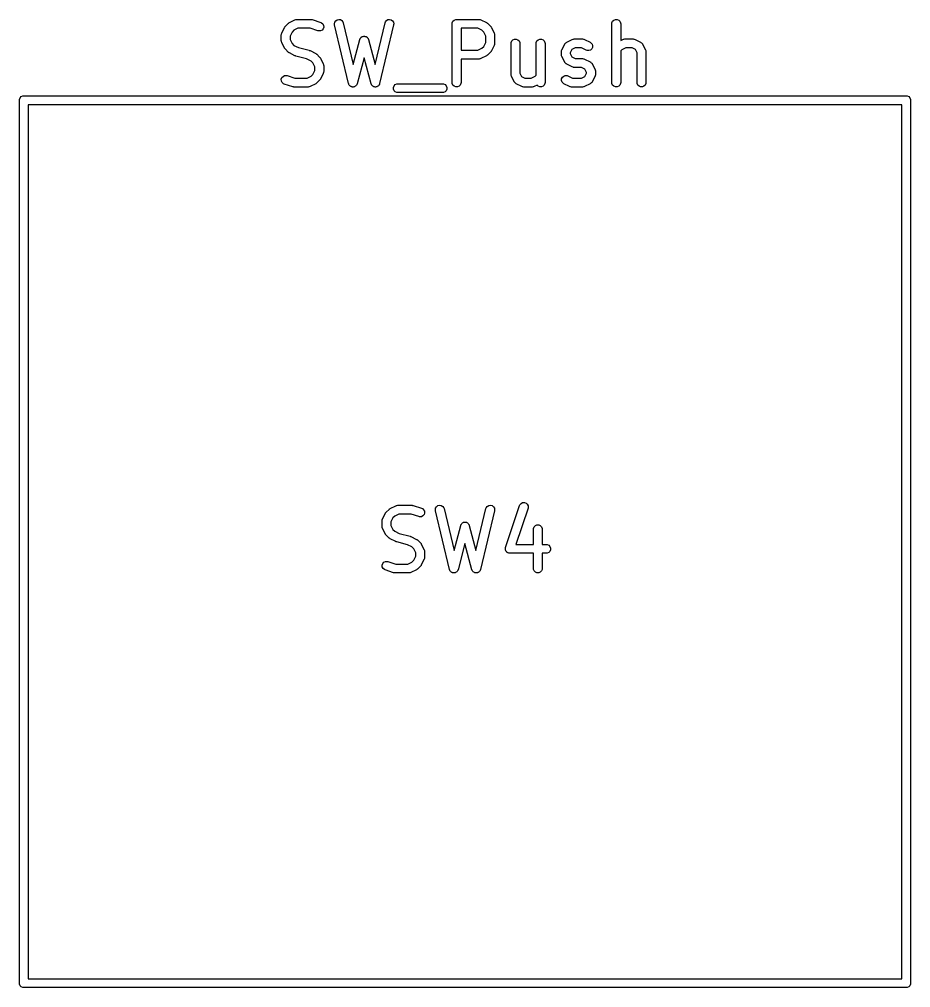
# Model space of a CAD drawing. Header units: millimetres. Extents: x 73 to 176, y -160 to -92.
# Drawn here: x 91.57 to 106.72, y -157.92 to -141.47 of the extents above; entities that cross this region are included whole.
import ezdxf

# ---------------------------------------------------------------- set-up
doc = ezdxf.new("R2010")
doc.units = ezdxf.units.MM
doc.layers.add('F.Fab', color=9, linetype='CONTINUOUS', true_color=0xafafaf)

msp = doc.modelspace()

# ---------------------------------------------------------------- linework, layer by layer
at = {"layer": 'F.Fab', "linetype": 'CONTINUOUS'}
for p, q in [((96.253316, -141.473737), (96.267047, -141.468482)), ((96.267047, -141.468482), (96.269736, -141.46829)), ((96.269736, -141.46829), (96.272225, -141.46726)), ((96.272225, -141.46726), (96.286857, -141.465819)), ((96.286857, -141.465819), (96.524952, -141.465819)), ((96.524952, -141.465819), (96.532357, -141.466548)), ((96.532357, -141.466548), (96.534332, -141.466408)), ((96.534332, -141.466408), (96.536929, -141.466998)), ((96.536929, -141.466998), (96.539584, -141.46726)), ((96.539584, -141.46726), (96.541415, -141.468018)), ((96.541415, -141.468018), (96.548669, -141.469668)), ((96.548669, -141.469668), (96.691526, -141.517287)), ((96.969871, -141.472649), (96.998339, -141.465871)), ((96.998339, -141.465871), (97.027234, -141.470504)), ((97.027234, -141.470504), (97.052156, -141.48584)), ((97.807273, -141.48584), (97.832195, -141.470504)), ((97.832195, -141.470504), (97.86109, -141.465871)), ((97.86109, -141.465871), (97.889558, -141.47265)), ((98.959475, -141.478459), (98.986511, -141.46726)), ((98.986511, -141.46726), (99.001143, -141.465819)), ((99.001143, -141.465819), (99.382095, -141.465819)), ((99.382095, -141.465819), (99.396727, -141.46726)), ((99.396727, -141.46726), (99.399216, -141.468291)), ((99.399216, -141.468291), (99.401904, -141.468482)), ((99.401904, -141.468482), (99.415636, -141.473737)), ((101.673761, -141.478459), (101.700797, -141.46726)), ((101.700797, -141.46726), (101.730061, -141.46726)), ((101.730061, -141.46726), (101.757097, -141.478459)), ((96.029299, -141.697754), (96.076918, -141.602516)), ((96.076918, -141.602516), (96.080882, -141.596216)), ((96.080882, -141.596216), (96.08164, -141.594389)), ((96.08164, -141.594389), (96.083328, -141.592332)), ((96.083328, -141.592332), (96.08475, -141.590073)), ((96.08475, -141.590073), (96.086248, -141.588773)), ((96.086248, -141.588773), (96.090967, -141.583024)), ((96.090967, -141.583024), (96.138586, -141.535405)), ((96.138586, -141.535405), (96.144335, -141.530686)), ((96.144335, -141.530686), (96.145635, -141.529188)), ((96.145635, -141.529188), (96.147894, -141.527766)), ((96.147894, -141.527766), (96.149951, -141.526078)), ((96.149951, -141.526078), (96.151778, -141.52532)), ((96.151778, -141.52532), (96.158078, -141.521356)), ((96.158078, -141.521356), (96.253316, -141.473737)), ((96.304562, -141.615819), (96.236046, -141.650077)), ((96.512782, -141.615819), (96.304562, -141.615819)), ((96.644091, -141.659589), (96.512782, -141.615819)), ((96.691526, -141.517287), (96.704951, -141.523281)), ((96.704951, -141.523281), (96.727058, -141.542455)), ((96.732966, -141.62558), (96.713792, -141.647688)), ((96.727058, -141.542455), (96.740145, -141.568628)), ((96.74222, -141.597818), (96.732966, -141.62558)), ((96.740145, -141.568628), (96.74222, -141.597818)), ((96.926195, -141.543623), (96.930828, -141.514728)), ((96.928183, -141.558191), (96.926195, -141.543623)), ((97.166278, -142.558191), (96.928183, -141.558191)), ((96.930828, -141.514728), (96.946164, -141.489806)), ((96.946164, -141.489806), (96.969871, -141.472649)), ((97.052156, -141.48584), (97.069313, -141.509547)), ((97.069313, -141.509547), (97.074103, -141.523447)), ((97.074103, -141.523447), (97.243354, -142.234303)), ((97.616073, -142.234303), (97.785326, -141.523448)), ((97.931246, -141.558191), (97.69315, -142.558191)), ((97.785326, -141.523448), (97.790116, -141.509547)), ((97.790116, -141.509547), (97.807273, -141.48584)), ((97.889558, -141.47265), (97.913265, -141.489806)), ((97.913265, -141.489806), (97.928601, -141.514728)), ((97.928601, -141.514728), (97.933234, -141.543623)), ((97.933234, -141.543623), (97.931246, -141.558191)), ((98.926143, -141.540819), (98.927584, -141.526187)), ((98.926143, -142.540819), (98.926143, -141.540819)), ((98.927584, -141.526187), (98.938783, -141.499151)), ((98.938783, -141.499151), (98.959475, -141.478459)), ((99.36439, -141.615819), (99.076143, -141.615819)), ((99.076143, -141.615819), (99.076143, -141.989628)), ((99.432906, -141.650077), (99.36439, -141.615819)), ((99.415636, -141.473737), (99.510874, -141.521356)), ((99.510874, -141.521356), (99.517173, -141.52532)), ((99.517173, -141.52532), (99.519001, -141.526078)), ((99.519001, -141.526078), (99.521057, -141.527766)), ((99.521057, -141.527766), (99.523317, -141.529188)), ((99.523317, -141.529188), (99.524616, -141.530686)), ((99.524616, -141.530686), (99.530366, -141.535405)), ((99.530366, -141.535405), (99.577985, -141.583024)), ((99.577985, -141.583024), (99.582703, -141.588773)), ((99.582703, -141.588773), (99.584202, -141.590073)), ((99.584202, -141.590073), (99.585623, -141.592332)), ((99.585623, -141.592332), (99.587312, -141.594389)), ((99.587312, -141.594389), (99.588069, -141.596216)), ((99.588069, -141.596216), (99.592034, -141.602516)), ((99.592034, -141.602516), (99.639653, -141.697754)), ((101.640429, -141.540819), (101.64187, -141.526187)), ((101.640429, -142.540819), (101.640429, -141.540819)), ((101.64187, -141.526187), (101.653069, -141.499151)), ((101.653069, -141.499151), (101.673761, -141.478459)), ((101.757097, -141.478459), (101.777789, -141.499151)), ((101.777789, -141.499151), (101.788988, -141.526187)), ((101.788988, -141.526187), (101.790429, -141.540819)), ((101.790429, -141.540819), (101.790429, -141.824228)), ((96.021381, -141.731295), (96.022822, -141.716663)), ((96.021381, -141.826533), (96.021381, -141.731295)), ((96.022822, -141.716663), (96.023853, -141.714173)), ((96.023853, -141.714173), (96.024044, -141.711486)), ((96.024044, -141.711486), (96.029299, -141.697754)), ((96.205639, -141.680484), (96.171381, -141.749)), ((96.171381, -141.749), (96.171381, -141.808828)), ((96.236046, -141.650077), (96.205639, -141.680484)), ((96.658428, -141.662849), (96.644091, -141.659589)), ((96.687618, -141.660774), (96.658428, -141.662849)), ((96.713792, -141.647688), (96.687618, -141.660774)), ((97.359712, -141.80063), (97.362409, -141.793441)), ((97.362409, -141.793441), (97.368426, -141.78558)), ((97.368426, -141.78558), (97.373385, -141.777015)), ((97.373385, -141.777015), (97.377242, -141.774062)), ((97.377242, -141.774062), (97.380196, -141.770204)), ((97.380196, -141.770204), (97.388763, -141.765243)), ((97.388763, -141.765243), (97.396623, -141.759228)), ((97.396623, -141.759228), (97.401315, -141.757976)), ((97.401315, -141.757976), (97.405521, -141.755542)), ((97.405521, -141.755542), (97.415338, -141.754237)), ((97.415338, -141.754237), (97.424899, -141.751688)), ((97.424899, -141.751688), (97.429711, -141.752327)), ((97.429711, -141.752327), (97.43453, -141.751687)), ((97.43453, -141.751687), (97.4441, -141.754239)), ((97.4441, -141.754239), (97.453907, -141.755542)), ((97.453907, -141.755542), (97.458108, -141.757974)), ((97.458108, -141.757974), (97.462805, -141.759227)), ((97.462805, -141.759227), (97.470667, -141.765245)), ((97.470667, -141.765245), (97.479232, -141.770204)), ((97.479232, -141.770204), (97.482184, -141.774061)), ((97.482184, -141.774061), (97.486043, -141.777015)), ((97.486043, -141.777015), (97.491004, -141.785583)), ((97.491004, -141.785583), (97.497019, -141.793442)), ((97.497019, -141.793442), (97.499713, -141.800626)), ((99.463313, -141.680484), (99.432906, -141.650077)), ((99.497571, -141.749), (99.463313, -141.680484)), ((99.497571, -141.856447), (99.497571, -141.749)), ((99.639653, -141.697754), (99.644908, -141.711485)), ((99.644908, -141.711485), (99.645099, -141.714174)), ((99.645099, -141.714174), (99.64613, -141.716663)), ((99.64613, -141.716663), (99.647571, -141.731295)), ((99.647571, -141.731295), (99.647571, -141.874152)), ((100.986511, -141.800593), (101.001143, -141.799152)), ((101.001143, -141.799152), (101.144, -141.799152)), ((101.144, -141.799152), (101.158632, -141.800593)), ((101.843654, -141.800593), (101.858286, -141.799152)), ((101.858286, -141.799152), (102.001143, -141.799152)), ((102.001143, -141.799152), (102.015775, -141.800593)), ((96.022822, -141.841165), (96.021381, -141.826533)), ((96.023853, -141.843654), (96.022822, -141.841165)), ((96.024044, -141.846342), (96.023853, -141.843654)), ((96.029299, -141.860074), (96.024044, -141.846342)), ((96.076918, -141.955312), (96.029299, -141.860074)), ((96.080882, -141.961611), (96.076918, -141.955312)), ((96.08164, -141.963439), (96.080882, -141.961611)), ((96.083328, -141.965495), (96.08164, -141.963439)), ((96.171381, -141.808828), (96.205639, -141.877344)), ((96.205639, -141.877344), (96.236046, -141.907751)), ((96.236046, -141.907751), (96.313033, -141.946244)), ((96.313033, -141.946244), (96.495523, -141.991867)), ((97.243354, -142.234303), (97.357246, -141.807208)), ((97.357246, -141.807208), (97.358531, -141.803779)), ((97.358531, -141.803779), (97.358723, -141.80234)), ((97.358723, -141.80234), (97.359712, -141.80063)), ((97.499713, -141.800626), (97.500705, -141.802339)), ((97.500705, -141.802339), (97.500896, -141.80378)), ((97.500896, -141.80378), (97.502182, -141.807208)), ((97.502182, -141.807208), (97.616073, -142.234303)), ((99.36439, -141.989628), (99.432906, -141.95537)), ((99.432906, -141.95537), (99.463313, -141.924963)), ((99.463313, -141.924963), (99.497571, -141.856447)), ((99.639653, -141.907693), (99.592034, -142.002931)), ((99.644908, -141.893962), (99.639653, -141.907693)), ((99.645099, -141.891272), (99.644908, -141.893962)), ((99.64613, -141.888784), (99.645099, -141.891272)), ((99.647571, -141.874152), (99.64613, -141.888784)), ((99.926143, -141.874152), (99.927584, -141.85952)), ((99.926143, -142.397961), (99.926143, -141.874152)), ((99.927584, -141.85952), (99.938783, -141.832484)), ((99.938783, -141.832484), (99.959475, -141.811792)), ((99.959475, -141.811792), (99.986511, -141.800593)), ((99.986511, -141.800593), (100.015775, -141.800593)), ((100.015775, -141.800593), (100.042811, -141.811792)), ((100.042811, -141.811792), (100.063503, -141.832484)), ((100.063503, -141.832484), (100.074702, -141.85952)), ((100.074702, -141.85952), (100.076143, -141.874152)), ((100.076143, -141.874152), (100.076143, -142.380256)), ((100.354714, -141.874152), (100.356155, -141.85952)), ((100.354714, -142.414514), (100.354714, -141.874152)), ((100.356155, -141.85952), (100.367354, -141.832484)), ((100.367354, -141.832484), (100.388046, -141.811792)), ((100.388046, -141.811792), (100.415082, -141.800593)), ((100.415082, -141.800593), (100.444346, -141.800593)), ((100.444346, -141.800593), (100.471382, -141.811792)), ((100.471382, -141.811792), (100.492074, -141.832484)), ((100.492074, -141.832484), (100.503273, -141.85952)), ((100.503273, -141.85952), (100.504714, -141.874152)), ((100.504714, -141.874152), (100.504714, -142.540819)), ((100.791204, -141.983468), (100.838823, -141.88823)), ((100.838823, -141.88823), (100.840363, -141.885782)), ((100.840363, -141.885782), (100.840748, -141.884629)), ((100.840748, -141.884629), (100.841993, -141.883192)), ((100.841993, -141.883192), (100.846655, -141.875787)), ((100.846655, -141.875787), (100.853759, -141.869625)), ((100.853759, -141.869625), (100.859921, -141.862521)), ((100.859921, -141.862521), (100.867326, -141.857859)), ((100.867326, -141.857859), (100.868763, -141.856614)), ((100.868763, -141.856614), (100.869916, -141.856229)), ((100.869916, -141.856229), (100.872364, -141.854689)), ((100.872364, -141.854689), (100.967602, -141.80707)), ((101.018848, -141.949152), (100.961806, -141.977672)), ((100.967602, -141.80707), (100.981333, -141.801815)), ((100.981333, -141.801815), (100.984022, -141.801623)), ((100.984022, -141.801623), (100.986511, -141.800593)), ((101.126295, -141.949152), (101.018848, -141.949152)), ((101.205697, -141.988853), (101.126295, -141.949152)), ((101.158632, -141.800593), (101.161121, -141.801624)), ((101.161121, -141.801624), (101.163809, -141.801815)), ((101.163809, -141.801815), (101.177541, -141.80707)), ((101.177541, -141.80707), (101.272779, -141.854689)), ((101.272779, -141.854689), (101.285222, -141.862521)), ((101.285222, -141.862521), (101.304395, -141.884629)), ((101.311575, -141.94158), (101.298487, -141.967755)), ((101.304395, -141.884629), (101.313649, -141.91239)), ((101.313649, -141.91239), (101.311575, -141.94158)), ((101.790429, -141.824228), (101.824745, -141.80707)), ((101.875991, -141.949152), (101.807475, -141.98341)), ((101.824745, -141.80707), (101.838476, -141.801815)), ((101.838476, -141.801815), (101.841165, -141.801623)), ((101.841165, -141.801623), (101.843654, -141.800593)), ((101.983438, -141.949152), (101.875991, -141.949152)), ((102.040479, -141.977672), (101.983438, -141.949152)), ((102.015775, -141.800593), (102.018264, -141.801624)), ((102.018264, -141.801624), (102.020952, -141.801815)), ((102.020952, -141.801815), (102.034684, -141.80707)), ((102.034684, -141.80707), (102.129922, -141.854689)), ((102.129922, -141.854689), (102.132369, -141.856229)), ((102.132369, -141.856229), (102.133523, -141.856614)), ((102.133523, -141.856614), (102.134959, -141.857859)), ((102.134959, -141.857859), (102.142365, -141.862521)), ((102.142365, -141.862521), (102.148526, -141.869625)), ((102.148526, -141.869625), (102.155631, -141.875787)), ((102.155631, -141.875787), (102.160292, -141.883192)), ((102.160292, -141.883192), (102.161538, -141.884629)), ((102.161538, -141.884629), (102.161922, -141.885782)), ((102.161922, -141.885782), (102.163463, -141.88823)), ((102.163463, -141.88823), (102.211082, -141.983468)), ((96.08475, -141.967755), (96.083328, -141.965495)), ((96.086248, -141.969054), (96.08475, -141.967755)), ((96.090967, -141.974804), (96.086248, -141.969054)), ((96.138586, -142.022423), (96.090967, -141.974804)), ((96.144335, -142.027141), (96.138586, -142.022423)), ((96.145635, -142.02864), (96.144335, -142.027141)), ((96.147894, -142.030061), (96.145635, -142.02864)), ((96.149951, -142.03175), (96.147894, -142.030061)), ((96.151778, -142.032507), (96.149951, -142.03175)), ((96.158078, -142.036472), (96.151778, -142.032507)), ((96.253316, -142.084091), (96.158078, -142.036472)), ((96.254385, -142.0845), (96.253316, -142.084091)), ((96.254821, -142.084823), (96.254385, -142.0845)), ((96.260957, -142.087015), (96.254821, -142.084823)), ((96.267047, -142.089346), (96.260957, -142.087015)), ((96.267587, -142.089384), (96.267047, -142.089346)), ((96.268667, -142.08977), (96.267587, -142.089384)), ((96.451157, -142.135392), (96.268667, -142.08977)), ((96.495523, -141.991867), (96.496602, -141.992252)), ((96.496602, -141.992252), (96.497142, -141.992291)), ((96.497142, -141.992291), (96.503223, -141.994618)), ((96.503223, -141.994618), (96.509369, -141.996814)), ((96.509369, -141.996814), (96.509804, -141.997136)), ((96.509804, -141.997136), (96.510874, -141.997546)), ((96.510874, -141.997546), (96.606112, -142.045165)), ((96.606112, -142.045165), (96.612411, -142.049129)), ((96.612411, -142.049129), (96.614239, -142.049887)), ((96.614239, -142.049887), (96.616295, -142.051575)), ((96.616295, -142.051575), (96.618555, -142.052997)), ((96.618555, -142.052997), (96.619854, -142.054495)), ((96.619854, -142.054495), (96.625604, -142.059214)), ((96.625604, -142.059214), (96.673223, -142.106833)), ((96.673223, -142.106833), (96.677941, -142.112582)), ((96.677941, -142.112582), (96.67944, -142.113882)), ((96.67944, -142.113882), (96.680861, -142.116141)), ((96.680861, -142.116141), (96.68255, -142.118198)), ((96.68255, -142.118198), (96.683307, -142.120025)), ((96.683307, -142.120025), (96.687272, -142.126325)), ((96.687272, -142.126325), (96.734891, -142.221563)), ((97.429713, -142.117613), (97.311706, -142.560144)), ((97.547722, -142.560144), (97.429713, -142.117613)), ((99.076143, -141.989628), (99.36439, -141.989628)), ((99.510874, -142.084091), (99.415636, -142.13171)), ((99.517173, -142.080126), (99.510874, -142.084091)), ((99.519001, -142.079369), (99.517173, -142.080126)), ((99.521057, -142.07768), (99.519001, -142.079369)), ((99.523317, -142.076259), (99.521057, -142.07768)), ((99.524616, -142.07476), (99.523317, -142.076259)), ((99.530366, -142.070042), (99.524616, -142.07476)), ((99.577985, -142.022423), (99.530366, -142.070042)), ((99.582703, -142.016673), (99.577985, -142.022423)), ((99.584202, -142.015374), (99.582703, -142.016673)), ((99.585623, -142.013114), (99.584202, -142.015374)), ((99.587312, -142.011058), (99.585623, -142.013114)), ((99.588069, -142.00923), (99.587312, -142.011058)), ((99.592034, -142.002931), (99.588069, -142.00923)), ((100.783286, -142.017009), (100.784727, -142.002377)), ((100.783286, -142.064628), (100.783286, -142.017009)), ((100.784727, -142.07926), (100.783286, -142.064628)), ((100.784727, -142.002377), (100.785758, -141.999887)), ((100.785758, -142.081749), (100.784727, -142.07926)), ((100.785758, -141.999887), (100.785949, -141.9972)), ((100.785949, -142.084437), (100.785758, -142.081749)), ((100.785949, -141.9972), (100.791204, -141.983468)), ((100.791204, -142.098169), (100.785949, -142.084437)), ((100.838823, -142.193407), (100.791204, -142.098169)), ((100.961806, -141.977672), (100.933286, -142.034714)), ((100.933286, -142.034714), (100.933286, -142.046923)), ((100.933286, -142.046923), (100.961806, -142.103964)), ((100.961806, -142.103964), (101.018848, -142.132485)), ((101.219428, -141.994108), (101.205697, -141.988853)), ((101.248618, -141.996182), (101.219428, -141.994108)), ((101.27638, -141.986928), (101.248618, -141.996182)), ((101.298487, -141.967755), (101.27638, -141.986928)), ((101.807475, -141.98341), (101.790429, -142.000456)), ((101.790429, -142.000456), (101.790429, -142.540819)), ((102.069, -142.034714), (102.040479, -141.977672)), ((102.069, -142.540819), (102.069, -142.034714)), ((102.211082, -141.983468), (102.216337, -141.997199)), ((102.216337, -141.997199), (102.216528, -141.999888)), ((102.216528, -141.999888), (102.217559, -142.002377)), ((102.217559, -142.002377), (102.219, -142.017009)), ((102.219, -142.017009), (102.219, -142.540819)), ((96.528144, -142.173886), (96.451157, -142.135392)), ((96.558551, -142.204293), (96.528144, -142.173886)), ((96.592809, -142.272809), (96.558551, -142.204293)), ((96.592809, -142.332637), (96.592809, -142.272809)), ((96.734891, -142.221563), (96.740146, -142.235294)), ((96.740146, -142.235294), (96.740337, -142.237983)), ((96.740337, -142.237983), (96.741368, -142.240472)), ((96.741368, -142.240472), (96.742809, -142.255104)), ((96.742809, -142.255104), (96.742809, -142.350342)), ((99.382095, -142.139628), (99.076143, -142.139628)), ((99.076143, -142.139628), (99.076143, -142.540819)), ((99.396727, -142.138187), (99.382095, -142.139628)), ((99.399216, -142.137155), (99.396727, -142.138187)), ((99.401904, -142.136965), (99.399216, -142.137155)), ((99.415636, -142.13171), (99.401904, -142.136965)), ((100.840363, -142.195854), (100.838823, -142.193407)), ((100.840748, -142.197008), (100.840363, -142.195854)), ((100.841993, -142.198444), (100.840748, -142.197008)), ((100.846655, -142.20585), (100.841993, -142.198444)), ((100.853759, -142.212011), (100.846655, -142.20585)), ((100.859921, -142.219116), (100.853759, -142.212011)), ((100.867326, -142.223777), (100.859921, -142.219116)), ((100.868763, -142.225023), (100.867326, -142.223777)), ((100.869916, -142.225407), (100.868763, -142.225023)), ((100.872364, -142.226948), (100.869916, -142.225407)), ((100.967602, -142.274567), (100.872364, -142.226948)), ((100.981333, -142.279822), (100.967602, -142.274567)), ((100.984022, -142.280013), (100.981333, -142.279822)), ((100.986511, -142.281044), (100.984022, -142.280013)), ((101.001143, -142.282485), (100.986511, -142.281044)), ((101.126295, -142.282485), (101.001143, -142.282485)), ((101.018848, -142.132485), (101.144, -142.132485)), ((101.183336, -142.311005), (101.126295, -142.282485)), ((101.144, -142.132485), (101.158632, -142.133926)), ((101.158632, -142.133926), (101.161121, -142.134957)), ((101.161121, -142.134957), (101.163809, -142.135148)), ((101.163809, -142.135148), (101.177541, -142.140403)), ((101.177541, -142.140403), (101.272779, -142.188022)), ((101.272779, -142.188022), (101.275226, -142.189562)), ((101.275226, -142.189562), (101.27638, -142.189947)), ((101.27638, -142.189947), (101.277816, -142.191192)), ((101.277816, -142.191192), (101.285222, -142.195854)), ((101.285222, -142.195854), (101.291383, -142.202958)), ((101.291383, -142.202958), (101.298488, -142.20912)), ((101.298488, -142.20912), (101.303149, -142.216525)), ((101.303149, -142.216525), (101.304395, -142.217962)), ((101.304395, -142.217962), (101.304779, -142.219115)), ((101.304779, -142.219115), (101.30632, -142.221563)), ((101.30632, -142.221563), (101.353939, -142.316801)), ((96.02197, -142.48382), (96.031224, -142.456057)), ((96.031224, -142.456057), (96.050398, -142.43395)), ((96.050398, -142.43395), (96.076571, -142.420864)), ((96.076571, -142.420864), (96.105761, -142.418789)), ((96.105761, -142.418789), (96.120098, -142.422049)), ((96.120098, -142.422049), (96.251408, -142.465819)), ((96.459628, -142.465819), (96.528143, -142.431561)), ((96.528143, -142.431561), (96.55855, -142.401153)), ((96.55855, -142.401153), (96.592809, -142.332637)), ((96.734891, -142.383883), (96.687272, -142.479121)), ((96.740146, -142.370152), (96.734891, -142.383883)), ((96.740337, -142.367462), (96.740146, -142.370152)), ((96.741368, -142.364974), (96.740337, -142.367462)), ((96.742809, -142.350342), (96.741368, -142.364974)), ((99.927584, -142.412593), (99.926143, -142.397961)), ((99.928615, -142.415082), (99.927584, -142.412593)), ((99.928806, -142.41777), (99.928615, -142.415082)), ((99.934061, -142.431502), (99.928806, -142.41777)), ((99.98168, -142.526741), (99.934061, -142.431502)), ((100.076143, -142.380256), (100.104663, -142.437298)), ((100.104663, -142.437298), (100.161705, -142.465819)), ((100.269152, -142.465819), (100.337667, -142.431561)), ((100.337667, -142.431561), (100.354714, -142.414514)), ((100.785949, -142.473391), (100.799036, -142.447216)), ((100.799036, -142.447216), (100.821144, -142.428043)), ((100.821144, -142.428043), (100.848905, -142.418789)), ((100.848905, -142.418789), (100.878095, -142.420863)), ((100.878095, -142.420863), (100.891827, -142.426118)), ((100.891827, -142.426118), (100.971229, -142.465819)), ((101.126295, -142.465819), (101.183336, -142.437298)), ((101.211857, -142.368047), (101.183336, -142.311005)), ((101.183336, -142.437298), (101.211857, -142.380256)), ((101.211857, -142.380256), (101.211857, -142.368047)), ((101.353939, -142.431502), (101.30632, -142.526741)), ((101.353939, -142.316801), (101.359194, -142.330532)), ((101.359194, -142.41777), (101.353939, -142.431502)), ((101.359194, -142.330532), (101.359385, -142.333221)), ((101.359384, -142.415082), (101.359194, -142.41777)), ((101.360416, -142.412593), (101.359384, -142.415082)), ((101.359385, -142.333221), (101.360416, -142.33571)), ((101.360416, -142.33571), (101.361857, -142.350342)), ((101.361857, -142.397961), (101.360416, -142.412593)), ((101.361857, -142.350342), (101.361857, -142.397961)), ((96.024045, -142.51301), (96.02197, -142.48382)), ((96.037131, -142.539183), (96.024045, -142.51301)), ((96.059238, -142.558357), (96.037131, -142.539183)), ((96.072664, -142.564351), (96.059238, -142.558357)), ((96.21552, -142.61197), (96.072664, -142.564351)), ((96.222775, -142.613619), (96.21552, -142.61197)), ((96.224606, -142.614378), (96.222775, -142.613619)), ((96.227259, -142.614639), (96.224606, -142.614378)), ((96.229857, -142.61523), (96.227259, -142.614639)), ((96.231831, -142.615089), (96.229857, -142.61523)), ((96.239238, -142.615819), (96.231831, -142.615089)), ((96.477333, -142.615819), (96.239238, -142.615819)), ((96.251408, -142.465819), (96.459628, -142.465819)), ((96.491965, -142.614378), (96.477333, -142.615819)), ((96.494454, -142.613346), (96.491965, -142.614378)), ((96.497142, -142.613156), (96.494454, -142.613346)), ((96.510874, -142.607901), (96.497142, -142.613156)), ((96.606112, -142.560282), (96.510874, -142.607901)), ((96.612411, -142.556317), (96.606112, -142.560282)), ((96.614239, -142.55556), (96.612411, -142.556317)), ((96.616295, -142.553872), (96.614239, -142.55556)), ((96.618555, -142.55245), (96.616295, -142.553872)), ((96.619855, -142.55095), (96.618555, -142.55245)), ((96.625605, -142.546232), (96.619855, -142.55095)), ((96.673223, -142.498613), (96.625605, -142.546232)), ((96.677941, -142.492863), (96.673223, -142.498613)), ((96.67944, -142.491564), (96.677941, -142.492863)), ((96.680861, -142.489305), (96.67944, -142.491564)), ((96.682551, -142.487247), (96.680861, -142.489305)), ((96.683308, -142.485417), (96.682551, -142.487247)), ((96.687272, -142.479121), (96.683308, -142.485417)), ((97.168007, -142.56321), (97.166278, -142.558191)), ((97.168247, -142.565012), (97.168007, -142.56321)), ((97.169189, -142.56664), (97.168247, -142.565012)), ((97.171068, -142.572091), (97.169189, -142.56664)), ((97.177454, -142.580915), (97.171068, -142.572091)), ((97.182909, -142.590337), (97.177454, -142.580915)), ((97.185966, -142.592677), (97.182909, -142.590337)), ((97.188225, -142.595798), (97.185966, -142.592677)), ((97.1975, -142.601505), (97.188225, -142.595798)), ((97.206147, -142.608124), (97.1975, -142.601505)), ((97.209867, -142.609116), (97.206147, -142.608124)), ((97.213147, -142.611134), (97.209867, -142.609116)), ((97.223901, -142.612858), (97.213147, -142.611134)), ((97.234423, -142.615664), (97.223901, -142.612858)), ((97.238238, -142.615157), (97.234423, -142.615664)), ((97.242042, -142.615767), (97.238238, -142.615157)), ((97.25264, -142.613243), (97.242042, -142.615767)), ((97.263431, -142.61181), (97.25264, -142.613243)), ((97.266762, -142.609881), (97.263431, -142.61181)), ((97.27051, -142.608989), (97.266762, -142.609881)), ((97.279334, -142.602602), (97.27051, -142.608989)), ((97.288756, -142.597148), (97.279334, -142.602602)), ((97.291096, -142.59409), (97.288756, -142.597148)), ((97.294217, -142.591832), (97.291096, -142.59409)), ((97.299924, -142.582556), (97.294217, -142.591832)), ((97.306543, -142.57391), (97.299924, -142.582556)), ((97.308568, -142.56851), (97.306543, -142.57391)), ((97.309553, -142.56691), (97.308568, -142.56851)), ((97.30984, -142.565118), (97.309553, -142.56691)), ((97.311706, -142.560144), (97.30984, -142.565118)), ((97.549587, -142.565119), (97.547722, -142.560144)), ((97.549875, -142.56691), (97.549587, -142.565119)), ((97.550859, -142.568509), (97.549875, -142.56691)), ((97.552885, -142.573911), (97.550859, -142.568509)), ((97.559505, -142.582559), (97.552885, -142.573911)), ((97.565211, -142.591832), (97.559505, -142.582559)), ((97.568331, -142.59409), (97.565211, -142.591832)), ((97.570672, -142.597148), (97.568331, -142.59409)), ((97.580093, -142.602602), (97.570672, -142.597148)), ((97.588918, -142.608989), (97.580093, -142.602602)), ((97.592665, -142.609881), (97.588918, -142.608989)), ((97.595997, -142.61181), (97.592665, -142.609881)), ((97.60679, -142.613244), (97.595997, -142.61181)), ((97.617386, -142.615767), (97.60679, -142.613244)), ((97.621187, -142.615157), (97.617386, -142.615767)), ((97.625006, -142.615665), (97.621187, -142.615157)), ((97.635537, -142.612856), (97.625006, -142.615665)), ((97.646281, -142.611134), (97.635537, -142.612856)), ((97.649557, -142.609118), (97.646281, -142.611134)), ((97.653281, -142.608125), (97.649557, -142.609118)), ((97.661931, -142.601503), (97.653281, -142.608125)), ((97.671203, -142.595798), (97.661931, -142.601503)), ((97.673461, -142.592677), (97.671203, -142.595798)), ((97.676519, -142.590337), (97.673461, -142.592677)), ((97.681974, -142.580914), (97.676519, -142.590337)), ((97.68836, -142.572091), (97.681974, -142.580914)), ((97.690237, -142.566642), (97.68836, -142.572091)), ((97.691181, -142.565013), (97.690237, -142.566642)), ((97.69142, -142.563209), (97.691181, -142.565013)), ((97.69315, -142.558191), (97.69142, -142.563209)), ((97.927584, -142.621425), (97.938783, -142.594389)), ((97.927584, -142.650689), (97.927584, -142.621425)), ((97.938783, -142.594389), (97.959475, -142.573697)), ((97.959475, -142.573697), (97.986511, -142.562498)), ((97.986511, -142.562498), (98.001143, -142.561057)), ((98.001143, -142.561057), (98.763047, -142.561057)), ((98.763047, -142.561057), (98.777679, -142.562498)), ((98.777679, -142.562498), (98.804715, -142.573697)), ((98.804715, -142.573697), (98.825407, -142.594389)), ((98.825407, -142.594389), (98.836606, -142.621425)), ((98.836606, -142.621425), (98.836606, -142.650689)), ((98.927584, -142.555451), (98.926143, -142.540819)), ((98.938783, -142.582487), (98.927584, -142.555451)), ((98.959475, -142.603179), (98.938783, -142.582487)), ((98.986511, -142.614378), (98.959475, -142.603179)), ((99.015775, -142.614378), (98.986511, -142.614378)), ((99.042811, -142.603179), (99.015775, -142.614378)), ((99.063503, -142.582487), (99.042811, -142.603179)), ((99.074702, -142.555451), (99.063503, -142.582487)), ((99.076143, -142.540819), (99.074702, -142.555451)), ((99.98322, -142.529187), (99.98168, -142.526741)), ((99.983605, -142.530342), (99.98322, -142.529187)), ((99.984851, -142.531779), (99.983605, -142.530342)), ((99.989512, -142.539183), (99.984851, -142.531779)), ((99.996614, -142.545342), (99.989512, -142.539183)), ((100.002778, -142.55245), (99.996614, -142.545342)), ((100.010183, -142.557111), (100.002778, -142.55245)), ((100.01162, -142.558357), (100.010183, -142.557111)), ((100.012773, -142.558741), (100.01162, -142.558357)), ((100.015221, -142.560282), (100.012773, -142.558741)), ((100.110459, -142.607901), (100.015221, -142.560282)), ((100.12419, -142.613156), (100.110459, -142.607901)), ((100.126879, -142.613347), (100.12419, -142.613156)), ((100.129368, -142.614378), (100.126879, -142.613347)), ((100.144, -142.615819), (100.129368, -142.614378)), ((100.286857, -142.615819), (100.144, -142.615819)), ((100.161705, -142.465819), (100.269152, -142.465819)), ((100.301489, -142.614378), (100.286857, -142.615819)), ((100.303978, -142.613346), (100.301489, -142.614378)), ((100.306666, -142.613156), (100.303978, -142.613346)), ((100.320398, -142.607901), (100.306666, -142.613156)), ((100.368644, -142.583777), (100.320398, -142.607901)), ((100.388046, -142.603179), (100.368644, -142.583777)), ((100.415082, -142.614378), (100.388046, -142.603179)), ((100.444346, -142.614378), (100.415082, -142.614378)), ((100.471382, -142.603179), (100.444346, -142.614378)), ((100.492074, -142.582487), (100.471382, -142.603179)), ((100.503273, -142.555451), (100.492074, -142.582487)), ((100.504714, -142.540819), (100.503273, -142.555451)), ((100.783875, -142.502581), (100.785949, -142.473391)), ((100.793129, -142.530342), (100.783875, -142.502581)), ((100.812302, -142.55245), (100.793129, -142.530342)), ((100.824745, -142.560282), (100.812302, -142.55245)), ((100.919983, -142.607901), (100.824745, -142.560282)), ((100.933714, -142.613156), (100.919983, -142.607901)), ((100.936403, -142.613347), (100.933714, -142.613156)), ((100.938892, -142.614378), (100.936403, -142.613347)), ((100.953524, -142.615819), (100.938892, -142.614378)), ((101.144, -142.615819), (100.953524, -142.615819)), ((100.971229, -142.465819), (101.126295, -142.465819)), ((101.158632, -142.614378), (101.144, -142.615819)), ((101.161121, -142.613346), (101.158632, -142.614378)), ((101.163809, -142.613156), (101.161121, -142.613346)), ((101.177541, -142.607901), (101.163809, -142.613156)), ((101.272779, -142.560282), (101.177541, -142.607901)), ((101.275226, -142.558741), (101.272779, -142.560282)), ((101.27638, -142.558357), (101.275226, -142.558741)), ((101.277816, -142.557111), (101.27638, -142.558357)), ((101.285222, -142.55245), (101.277816, -142.557111)), ((101.291383, -142.545345), (101.285222, -142.55245)), ((101.298488, -142.539184), (101.291383, -142.545345)), ((101.303149, -142.531778), (101.298488, -142.539184)), ((101.304395, -142.530342), (101.303149, -142.531778)), ((101.304779, -142.529188), (101.304395, -142.530342)), ((101.30632, -142.526741), (101.304779, -142.529188)), ((101.64187, -142.555451), (101.640429, -142.540819)), ((101.653069, -142.582487), (101.64187, -142.555451)), ((101.673761, -142.603179), (101.653069, -142.582487)), ((101.700797, -142.614378), (101.673761, -142.603179)), ((101.730061, -142.614378), (101.700797, -142.614378)), ((101.757097, -142.603179), (101.730061, -142.614378)), ((101.777789, -142.582487), (101.757097, -142.603179)), ((101.788988, -142.555451), (101.777789, -142.582487)), ((101.790429, -142.540819), (101.788988, -142.555451)), ((102.070441, -142.555451), (102.069, -142.540819)), ((102.08164, -142.582487), (102.070441, -142.555451)), ((102.102332, -142.603179), (102.08164, -142.582487)), ((102.129368, -142.614378), (102.102332, -142.603179)), ((102.158632, -142.614378), (102.129368, -142.614378)), ((102.185668, -142.603179), (102.158632, -142.614378)), ((102.20636, -142.582487), (102.185668, -142.603179)), ((102.217559, -142.555451), (102.20636, -142.582487)), ((102.219, -142.540819), (102.217559, -142.555451)), ((91.58164, -142.799332), (91.602332, -142.77864)), ((91.602332, -142.77864), (91.629368, -142.767441)), ((91.629368, -142.767441), (91.644, -142.766)), ((91.644, -142.766), (106.644, -142.766)), ((97.938783, -142.677725), (97.927584, -142.650689)), ((97.959475, -142.698417), (97.938783, -142.677725)), ((97.986511, -142.709616), (97.959475, -142.698417)), ((98.001143, -142.711057), (97.986511, -142.709616)), ((98.763047, -142.711057), (98.001143, -142.711057)), ((98.777679, -142.709616), (98.763047, -142.711057)), ((98.804715, -142.698417), (98.777679, -142.709616)), ((98.825407, -142.677725), (98.804715, -142.698417)), ((98.836606, -142.650689), (98.825407, -142.677725)), ((106.644, -142.766), (106.658632, -142.767441)), ((106.658632, -142.767441), (106.685668, -142.77864)), ((106.685668, -142.77864), (106.70636, -142.799332)), ((91.569, -142.841), (91.570441, -142.826368)), ((91.569, -157.841), (91.569, -142.841)), ((91.570441, -142.826368), (91.58164, -142.799332)), ((91.719, -142.916), (91.719, -157.766)), ((106.569, -142.916), (91.719, -142.916)), ((106.569, -157.766), (106.569, -142.916)), ((106.70636, -142.799332), (106.717559, -142.826368)), ((106.717559, -142.826368), (106.719, -142.841)), ((106.719, -142.841), (106.719, -157.841)), ((100.078843, -149.711058), (100.098017, -149.688951)), ((100.098017, -149.688951), (100.12419, -149.675864)), ((100.12419, -149.675864), (100.15338, -149.673789)), ((100.15338, -149.673789), (100.181142, -149.683043)), ((100.181142, -149.683043), (100.20325, -149.702217)), ((97.743585, -149.952754), (97.791204, -149.857516)), ((97.791204, -149.857516), (97.795168, -149.851216)), ((97.795168, -149.851216), (97.795926, -149.849389)), ((97.795926, -149.849389), (97.797614, -149.847332)), ((97.797614, -149.847332), (97.799036, -149.845073)), ((97.799036, -149.845073), (97.800534, -149.843773)), ((97.800534, -149.843773), (97.805253, -149.838024)), ((97.805253, -149.838024), (97.852872, -149.790405)), ((97.852872, -149.790405), (97.858621, -149.785686)), ((97.858621, -149.785686), (97.859921, -149.784188)), ((97.859921, -149.784188), (97.86218, -149.782766)), ((97.86218, -149.782766), (97.864237, -149.781078)), ((97.864237, -149.781078), (97.866064, -149.78032)), ((97.866064, -149.78032), (97.872364, -149.776356)), ((97.872364, -149.776356), (97.967602, -149.728737)), ((97.967602, -149.728737), (97.981333, -149.723482)), ((97.981333, -149.723482), (97.984022, -149.72329)), ((97.984022, -149.72329), (97.986511, -149.72226)), ((97.986511, -149.72226), (98.001143, -149.720819)), ((98.001143, -149.720819), (98.239238, -149.720819)), ((98.239238, -149.720819), (98.246643, -149.721548)), ((98.246643, -149.721548), (98.248618, -149.721408)), ((98.248618, -149.721408), (98.251215, -149.721998)), ((98.251215, -149.721998), (98.25387, -149.72226)), ((98.25387, -149.72226), (98.255701, -149.723018)), ((98.255701, -149.723018), (98.262955, -149.724668)), ((98.262955, -149.724668), (98.405812, -149.772287)), ((98.405812, -149.772287), (98.419237, -149.778281)), ((98.419237, -149.778281), (98.441344, -149.797455)), ((98.441344, -149.797455), (98.454431, -149.823628)), ((98.456506, -149.852818), (98.447252, -149.88058)), ((98.454431, -149.823628), (98.456506, -149.852818)), ((98.640481, -149.798623), (98.645114, -149.769728)), ((98.642469, -149.813191), (98.640481, -149.798623)), ((98.880564, -150.813191), (98.642469, -149.813191)), ((98.645114, -149.769728), (98.66045, -149.744806)), ((98.66045, -149.744806), (98.684157, -149.727649)), ((98.684157, -149.727649), (98.712625, -149.720871)), ((98.712625, -149.720871), (98.74152, -149.725504)), ((98.74152, -149.725504), (98.766442, -149.74084)), ((98.766442, -149.74084), (98.783599, -149.764547)), ((98.783599, -149.764547), (98.788389, -149.778447)), ((98.788389, -149.778447), (98.95764, -150.489303)), ((99.330359, -150.489303), (99.499612, -149.778448)), ((99.645532, -149.813191), (99.407436, -150.813191)), ((99.499612, -149.778448), (99.504402, -149.764547)), ((99.504402, -149.764547), (99.521559, -149.74084)), ((99.521559, -149.74084), (99.546481, -149.725504)), ((99.546481, -149.725504), (99.575376, -149.720871)), ((99.575376, -149.720871), (99.603844, -149.72765)), ((99.603844, -149.72765), (99.627551, -149.744806)), ((99.627551, -149.744806), (99.642887, -149.769728)), ((99.642887, -149.769728), (99.64752, -149.798623)), ((99.64752, -149.798623), (99.645532, -149.813191)), ((99.834754, -150.438768), (100.072849, -149.724483)), ((100.215151, -149.771918), (100.009962, -150.387485)), ((100.072849, -149.724483), (100.078843, -149.711058)), ((100.20325, -149.702217), (100.216336, -149.728391)), ((100.218411, -149.757581), (100.215151, -149.771918)), ((100.216336, -149.728391), (100.218411, -149.757581)), ((97.735667, -149.986295), (97.737108, -149.971663)), ((97.735667, -150.081533), (97.735667, -149.986295)), ((97.737108, -149.971663), (97.738139, -149.969173)), ((97.738139, -149.969173), (97.73833, -149.966486)), ((97.73833, -149.966486), (97.743585, -149.952754)), ((97.919925, -149.935484), (97.885667, -150.004)), ((97.885667, -150.004), (97.885667, -150.063828)), ((97.950332, -149.905077), (97.919925, -149.935484)), ((98.018848, -149.870819), (97.950332, -149.905077)), ((98.227068, -149.870819), (98.018848, -149.870819)), ((98.358377, -149.914589), (98.227068, -149.870819)), ((98.372714, -149.917849), (98.358377, -149.914589)), ((98.401904, -149.915774), (98.372714, -149.917849)), ((98.428078, -149.902688), (98.401904, -149.915774)), ((98.447252, -149.88058), (98.428078, -149.902688)), ((99.091528, -150.029062), (99.094482, -150.025204)), ((99.094482, -150.025204), (99.103049, -150.020243)), ((99.103049, -150.020243), (99.110909, -150.014228)), ((99.110909, -150.014228), (99.115601, -150.012976)), ((99.115601, -150.012976), (99.119807, -150.010542)), ((99.119807, -150.010542), (99.129624, -150.009237)), ((99.129624, -150.009237), (99.139185, -150.006688)), ((99.139185, -150.006688), (99.143997, -150.007327)), ((99.143997, -150.007327), (99.148816, -150.006687)), ((99.148816, -150.006687), (99.158386, -150.009239)), ((99.158386, -150.009239), (99.168193, -150.010542)), ((99.168193, -150.010542), (99.172394, -150.012974)), ((99.172394, -150.012974), (99.177091, -150.014227)), ((99.177091, -150.014227), (99.184953, -150.020245)), ((99.184953, -150.020245), (99.193518, -150.025204)), ((99.193518, -150.025204), (99.19647, -150.029061)), ((97.737108, -150.096165), (97.735667, -150.081533)), ((97.738139, -150.098654), (97.737108, -150.096165)), ((97.73833, -150.101342), (97.738139, -150.098654)), ((97.743585, -150.115074), (97.73833, -150.101342)), ((97.791204, -150.210312), (97.743585, -150.115074)), ((97.885667, -150.063828), (97.919925, -150.132344)), ((97.919925, -150.132344), (97.950332, -150.162751)), ((97.950332, -150.162751), (98.027319, -150.201244)), ((98.95764, -150.489303), (99.071532, -150.062208)), ((99.071532, -150.062208), (99.072817, -150.058779)), ((99.072817, -150.058779), (99.073009, -150.05734)), ((99.073009, -150.05734), (99.073998, -150.05563)), ((99.073998, -150.05563), (99.076695, -150.048441)), ((99.076695, -150.048441), (99.082712, -150.04058)), ((99.082712, -150.04058), (99.087671, -150.032015)), ((99.087671, -150.032015), (99.091528, -150.029062)), ((99.19647, -150.029061), (99.200329, -150.032015)), ((99.200329, -150.032015), (99.20529, -150.040583)), ((99.20529, -150.040583), (99.211305, -150.048442)), ((99.211305, -150.048442), (99.213999, -150.055626)), ((99.213999, -150.055626), (99.214991, -150.057339)), ((99.214991, -150.057339), (99.215182, -150.05878)), ((99.215182, -150.05878), (99.216468, -150.062208)), ((99.216468, -150.062208), (99.330359, -150.489303)), ((100.307095, -150.129152), (100.308536, -150.11452)), ((100.307095, -150.387485), (100.307095, -150.129152)), ((100.308536, -150.11452), (100.319735, -150.087484)), ((100.319735, -150.087484), (100.340427, -150.066792)), ((100.340427, -150.066792), (100.367463, -150.055593)), ((100.367463, -150.055593), (100.396727, -150.055593)), ((100.396727, -150.055593), (100.423763, -150.066792)), ((100.423763, -150.066792), (100.444455, -150.087484)), ((100.444455, -150.087484), (100.455654, -150.11452)), ((100.455654, -150.11452), (100.457095, -150.129152)), ((100.457095, -150.129152), (100.457095, -150.387485)), ((97.795168, -150.216611), (97.791204, -150.210312)), ((97.795926, -150.218439), (97.795168, -150.216611)), ((97.797614, -150.220495), (97.795926, -150.218439)), ((97.799036, -150.222755), (97.797614, -150.220495)), ((97.800534, -150.224054), (97.799036, -150.222755)), ((97.805253, -150.229804), (97.800534, -150.224054)), ((97.852872, -150.277423), (97.805253, -150.229804)), ((97.858621, -150.282141), (97.852872, -150.277423)), ((97.859921, -150.28364), (97.858621, -150.282141)), ((97.86218, -150.285061), (97.859921, -150.28364)), ((97.864237, -150.28675), (97.86218, -150.285061)), ((97.866064, -150.287507), (97.864237, -150.28675)), ((97.872364, -150.291472), (97.866064, -150.287507)), ((97.967602, -150.339091), (97.872364, -150.291472)), ((97.968671, -150.3395), (97.967602, -150.339091)), ((97.969107, -150.339823), (97.968671, -150.3395)), ((97.975243, -150.342015), (97.969107, -150.339823)), ((97.981333, -150.344346), (97.975243, -150.342015)), ((97.981873, -150.344384), (97.981333, -150.344346)), ((97.982953, -150.34477), (97.981873, -150.344384)), ((98.165443, -150.390392), (97.982953, -150.34477)), ((98.027319, -150.201244), (98.209809, -150.246867)), ((98.209809, -150.246867), (98.210888, -150.247252)), ((98.210888, -150.247252), (98.211428, -150.247291)), ((98.211428, -150.247291), (98.217509, -150.249618)), ((98.217509, -150.249618), (98.223655, -150.251814)), ((98.223655, -150.251814), (98.22409, -150.252136)), ((98.22409, -150.252136), (98.22516, -150.252546)), ((98.22516, -150.252546), (98.320398, -150.300165)), ((98.320398, -150.300165), (98.326697, -150.304129)), ((98.326697, -150.304129), (98.328525, -150.304887)), ((98.328525, -150.304887), (98.330581, -150.306575)), ((98.330581, -150.306575), (98.332841, -150.307997)), ((98.332841, -150.307997), (98.33414, -150.309495)), ((98.33414, -150.309495), (98.33989, -150.314214)), ((98.33989, -150.314214), (98.387509, -150.361833)), ((98.24243, -150.428886), (98.165443, -150.390392)), ((98.272837, -150.459293), (98.24243, -150.428886)), ((98.307095, -150.527809), (98.272837, -150.459293)), ((98.387509, -150.361833), (98.392227, -150.367582)), ((98.392227, -150.367582), (98.393726, -150.368882)), ((98.393726, -150.368882), (98.395147, -150.371141)), ((98.395147, -150.371141), (98.396836, -150.373198)), ((98.396836, -150.373198), (98.397593, -150.375025)), ((98.397593, -150.375025), (98.401558, -150.381325)), ((98.401558, -150.381325), (98.449177, -150.476563)), ((98.449177, -150.476563), (98.454432, -150.490294)), ((98.454432, -150.490294), (98.454623, -150.492983)), ((98.454623, -150.492983), (98.455654, -150.495472)), ((98.455654, -150.495472), (98.457095, -150.510104)), ((98.457095, -150.510104), (98.457095, -150.605342)), ((99.143999, -150.372613), (99.025992, -150.815144)), ((99.262008, -150.815144), (99.143999, -150.372613)), ((99.831494, -150.453105), (99.832346, -150.449358)), ((99.832346, -150.46509), (99.831494, -150.453105)), ((99.832346, -150.447853), (99.833104, -150.446021)), ((99.832346, -150.449358), (99.832346, -150.447853)), ((99.832346, -150.477117), (99.832346, -150.46509)), ((99.833378, -150.479608), (99.832346, -150.477117)), ((99.833104, -150.446021), (99.834754, -150.438768)), ((99.833569, -150.482295), (99.833378, -150.479608)), ((99.838943, -150.493044), (99.833569, -150.482295)), ((99.843545, -150.504153), (99.838943, -150.493044)), ((99.84545, -150.506058), (99.843545, -150.504153)), ((99.846655, -150.508468), (99.84545, -150.506058)), ((99.855737, -150.516345), (99.846655, -150.508468)), ((99.864237, -150.524845), (99.855737, -150.516345)), ((100.009962, -150.387485), (100.307095, -150.387485)), ((100.457095, -150.387485), (100.524952, -150.387485)), ((100.524952, -150.387485), (100.539584, -150.388926)), ((100.539584, -150.388926), (100.56662, -150.400125)), ((100.56662, -150.400125), (100.587312, -150.420817)), ((100.587312, -150.504153), (100.56662, -150.524845)), ((100.587312, -150.420817), (100.598511, -150.447853)), ((100.598511, -150.477117), (100.587312, -150.504153)), ((100.598511, -150.447853), (100.598511, -150.477117)), ((97.764684, -150.68895), (97.790857, -150.675864)), ((97.790857, -150.675864), (97.820047, -150.673789)), ((97.820047, -150.673789), (97.834384, -150.677049)), ((97.834384, -150.677049), (97.965694, -150.720819)), ((98.242429, -150.686561), (98.272836, -150.656153)), ((98.272836, -150.656153), (98.307095, -150.587637)), ((98.307095, -150.587637), (98.307095, -150.527809)), ((98.449177, -150.638883), (98.401558, -150.734121)), ((98.454432, -150.625152), (98.449177, -150.638883)), ((98.454623, -150.622462), (98.454432, -150.625152)), ((98.455654, -150.619974), (98.454623, -150.622462)), ((98.457095, -150.605342), (98.455654, -150.619974)), ((99.866725, -150.525875), (99.864237, -150.524845)), ((99.868762, -150.527642), (99.866725, -150.525875)), ((99.880165, -150.531443), (99.868762, -150.527642)), ((99.891273, -150.536044), (99.880165, -150.531443)), ((99.895099, -150.53642), (99.891273, -150.536044)), ((99.896525, -150.536896), (99.895099, -150.53642)), ((99.898499, -150.536755), (99.896525, -150.536896)), ((99.905905, -150.537485), (99.898499, -150.536755)), ((100.307095, -150.537485), (99.905905, -150.537485)), ((100.307095, -150.795819), (100.307095, -150.537485)), ((100.524952, -150.537485), (100.457095, -150.537485)), ((100.457095, -150.537485), (100.457095, -150.795819)), ((100.539584, -150.536044), (100.524952, -150.537485)), ((100.56662, -150.524845), (100.539584, -150.536044)), ((97.736256, -150.73882), (97.74551, -150.711057)), ((97.738331, -150.76801), (97.736256, -150.73882)), ((97.751417, -150.794183), (97.738331, -150.76801)), ((97.74551, -150.711057), (97.764684, -150.68895)), ((97.773524, -150.813357), (97.751417, -150.794183)), ((97.78695, -150.819351), (97.773524, -150.813357)), ((97.929806, -150.86697), (97.78695, -150.819351)), ((97.965694, -150.720819), (98.173914, -150.720819)), ((98.173914, -150.720819), (98.242429, -150.686561)), ((98.320398, -150.815282), (98.22516, -150.862901)), ((98.326697, -150.811317), (98.320398, -150.815282)), ((98.328525, -150.81056), (98.326697, -150.811317)), ((98.330581, -150.808872), (98.328525, -150.81056)), ((98.332841, -150.80745), (98.330581, -150.808872)), ((98.334141, -150.80595), (98.332841, -150.80745)), ((98.339891, -150.801232), (98.334141, -150.80595)), ((98.387509, -150.753613), (98.339891, -150.801232)), ((98.392227, -150.747863), (98.387509, -150.753613)), ((98.393726, -150.746564), (98.392227, -150.747863)), ((98.395147, -150.744305), (98.393726, -150.746564)), ((98.396837, -150.742247), (98.395147, -150.744305)), ((98.397594, -150.740417), (98.396837, -150.742247)), ((98.401558, -150.734121), (98.397594, -150.740417)), ((98.882293, -150.81821), (98.880564, -150.813191)), ((98.882533, -150.820012), (98.882293, -150.81821)), ((98.883475, -150.82164), (98.882533, -150.820012)), ((98.885354, -150.827091), (98.883475, -150.82164)), ((98.89174, -150.835915), (98.885354, -150.827091)), ((98.897195, -150.845337), (98.89174, -150.835915)), ((98.900252, -150.847677), (98.897195, -150.845337)), ((98.902511, -150.850798), (98.900252, -150.847677)), ((99.008503, -150.846832), (99.005382, -150.84909)), ((99.01421, -150.837556), (99.008503, -150.846832)), ((99.020829, -150.82891), (99.01421, -150.837556)), ((99.022854, -150.82351), (99.020829, -150.82891)), ((99.023839, -150.82191), (99.022854, -150.82351)), ((99.024126, -150.820118), (99.023839, -150.82191)), ((99.025992, -150.815144), (99.024126, -150.820118)), ((99.263873, -150.820119), (99.262008, -150.815144)), ((99.264161, -150.82191), (99.263873, -150.820119)), ((99.265145, -150.823509), (99.264161, -150.82191)), ((99.267171, -150.828911), (99.265145, -150.823509)), ((99.273791, -150.837559), (99.267171, -150.828911)), ((99.279497, -150.846832), (99.273791, -150.837559)), ((99.282617, -150.84909), (99.279497, -150.846832)), ((99.387747, -150.847677), (99.385489, -150.850798)), ((99.390805, -150.845337), (99.387747, -150.847677)), ((99.39626, -150.835914), (99.390805, -150.845337)), ((99.402646, -150.827091), (99.39626, -150.835914)), ((99.404523, -150.821642), (99.402646, -150.827091)), ((99.405467, -150.820013), (99.404523, -150.821642)), ((99.405706, -150.818209), (99.405467, -150.820013)), ((99.407436, -150.813191), (99.405706, -150.818209)), ((100.308536, -150.810451), (100.307095, -150.795819)), ((100.319735, -150.837487), (100.308536, -150.810451)), ((100.340427, -150.858179), (100.319735, -150.837487)), ((100.444455, -150.837487), (100.423763, -150.858179)), ((100.455654, -150.810451), (100.444455, -150.837487)), ((100.457095, -150.795819), (100.455654, -150.810451)), ((97.937061, -150.868619), (97.929806, -150.86697)), ((97.938892, -150.869378), (97.937061, -150.868619)), ((97.941545, -150.869639), (97.938892, -150.869378)), ((97.944143, -150.87023), (97.941545, -150.869639)), ((97.946117, -150.870089), (97.944143, -150.87023)), ((97.953524, -150.870819), (97.946117, -150.870089)), ((98.191619, -150.870819), (97.953524, -150.870819)), ((98.206251, -150.869378), (98.191619, -150.870819)), ((98.20874, -150.868346), (98.206251, -150.869378)), ((98.211428, -150.868156), (98.20874, -150.868346)), ((98.22516, -150.862901), (98.211428, -150.868156)), ((98.911786, -150.856505), (98.902511, -150.850798)), ((98.920433, -150.863124), (98.911786, -150.856505)), ((98.924153, -150.864116), (98.920433, -150.863124)), ((98.927433, -150.866134), (98.924153, -150.864116)), ((98.938187, -150.867858), (98.927433, -150.866134)), ((98.948709, -150.870664), (98.938187, -150.867858)), ((98.952524, -150.870157), (98.948709, -150.870664)), ((98.956328, -150.870767), (98.952524, -150.870157)), ((98.966926, -150.868243), (98.956328, -150.870767)), ((98.977717, -150.86681), (98.966926, -150.868243)), ((98.981048, -150.864881), (98.977717, -150.86681)), ((98.984796, -150.863989), (98.981048, -150.864881)), ((98.99362, -150.857602), (98.984796, -150.863989)), ((99.003042, -150.852148), (98.99362, -150.857602)), ((99.005382, -150.84909), (99.003042, -150.852148)), ((99.284958, -150.852148), (99.282617, -150.84909)), ((99.294379, -150.857602), (99.284958, -150.852148)), ((99.303204, -150.863989), (99.294379, -150.857602)), ((99.306951, -150.864881), (99.303204, -150.863989)), ((99.310283, -150.86681), (99.306951, -150.864881)), ((99.321076, -150.868244), (99.310283, -150.86681)), ((99.331672, -150.870767), (99.321076, -150.868244)), ((99.335473, -150.870157), (99.331672, -150.870767)), ((99.339292, -150.870665), (99.335473, -150.870157)), ((99.349823, -150.867856), (99.339292, -150.870665)), ((99.360567, -150.866134), (99.349823, -150.867856)), ((99.363843, -150.864118), (99.360567, -150.866134)), ((99.367567, -150.863125), (99.363843, -150.864118)), ((99.376217, -150.856503), (99.367567, -150.863125)), ((99.385489, -150.850798), (99.376217, -150.856503)), ((100.367463, -150.869378), (100.340427, -150.858179)), ((100.396727, -150.869378), (100.367463, -150.869378)), ((100.423763, -150.858179), (100.396727, -150.869378)), ((91.570441, -157.855632), (91.569, -157.841)), ((91.58164, -157.882668), (91.570441, -157.855632)), ((91.602332, -157.90336), (91.58164, -157.882668)), ((91.629368, -157.914559), (91.602332, -157.90336)), ((91.644, -157.916), (91.629368, -157.914559)), ((106.644, -157.916), (91.644, -157.916)), ((91.719, -157.766), (106.569, -157.766)), ((106.658632, -157.914559), (106.644, -157.916)), ((106.685668, -157.90336), (106.658632, -157.914559)), ((106.70636, -157.882668), (106.685668, -157.90336)), ((106.717559, -157.855632), (106.70636, -157.882668)), ((106.719, -157.841), (106.717559, -157.855632))]:
    msp.add_line(p, q, dxfattribs=at)

doc.saveas('drawing.dxf')
